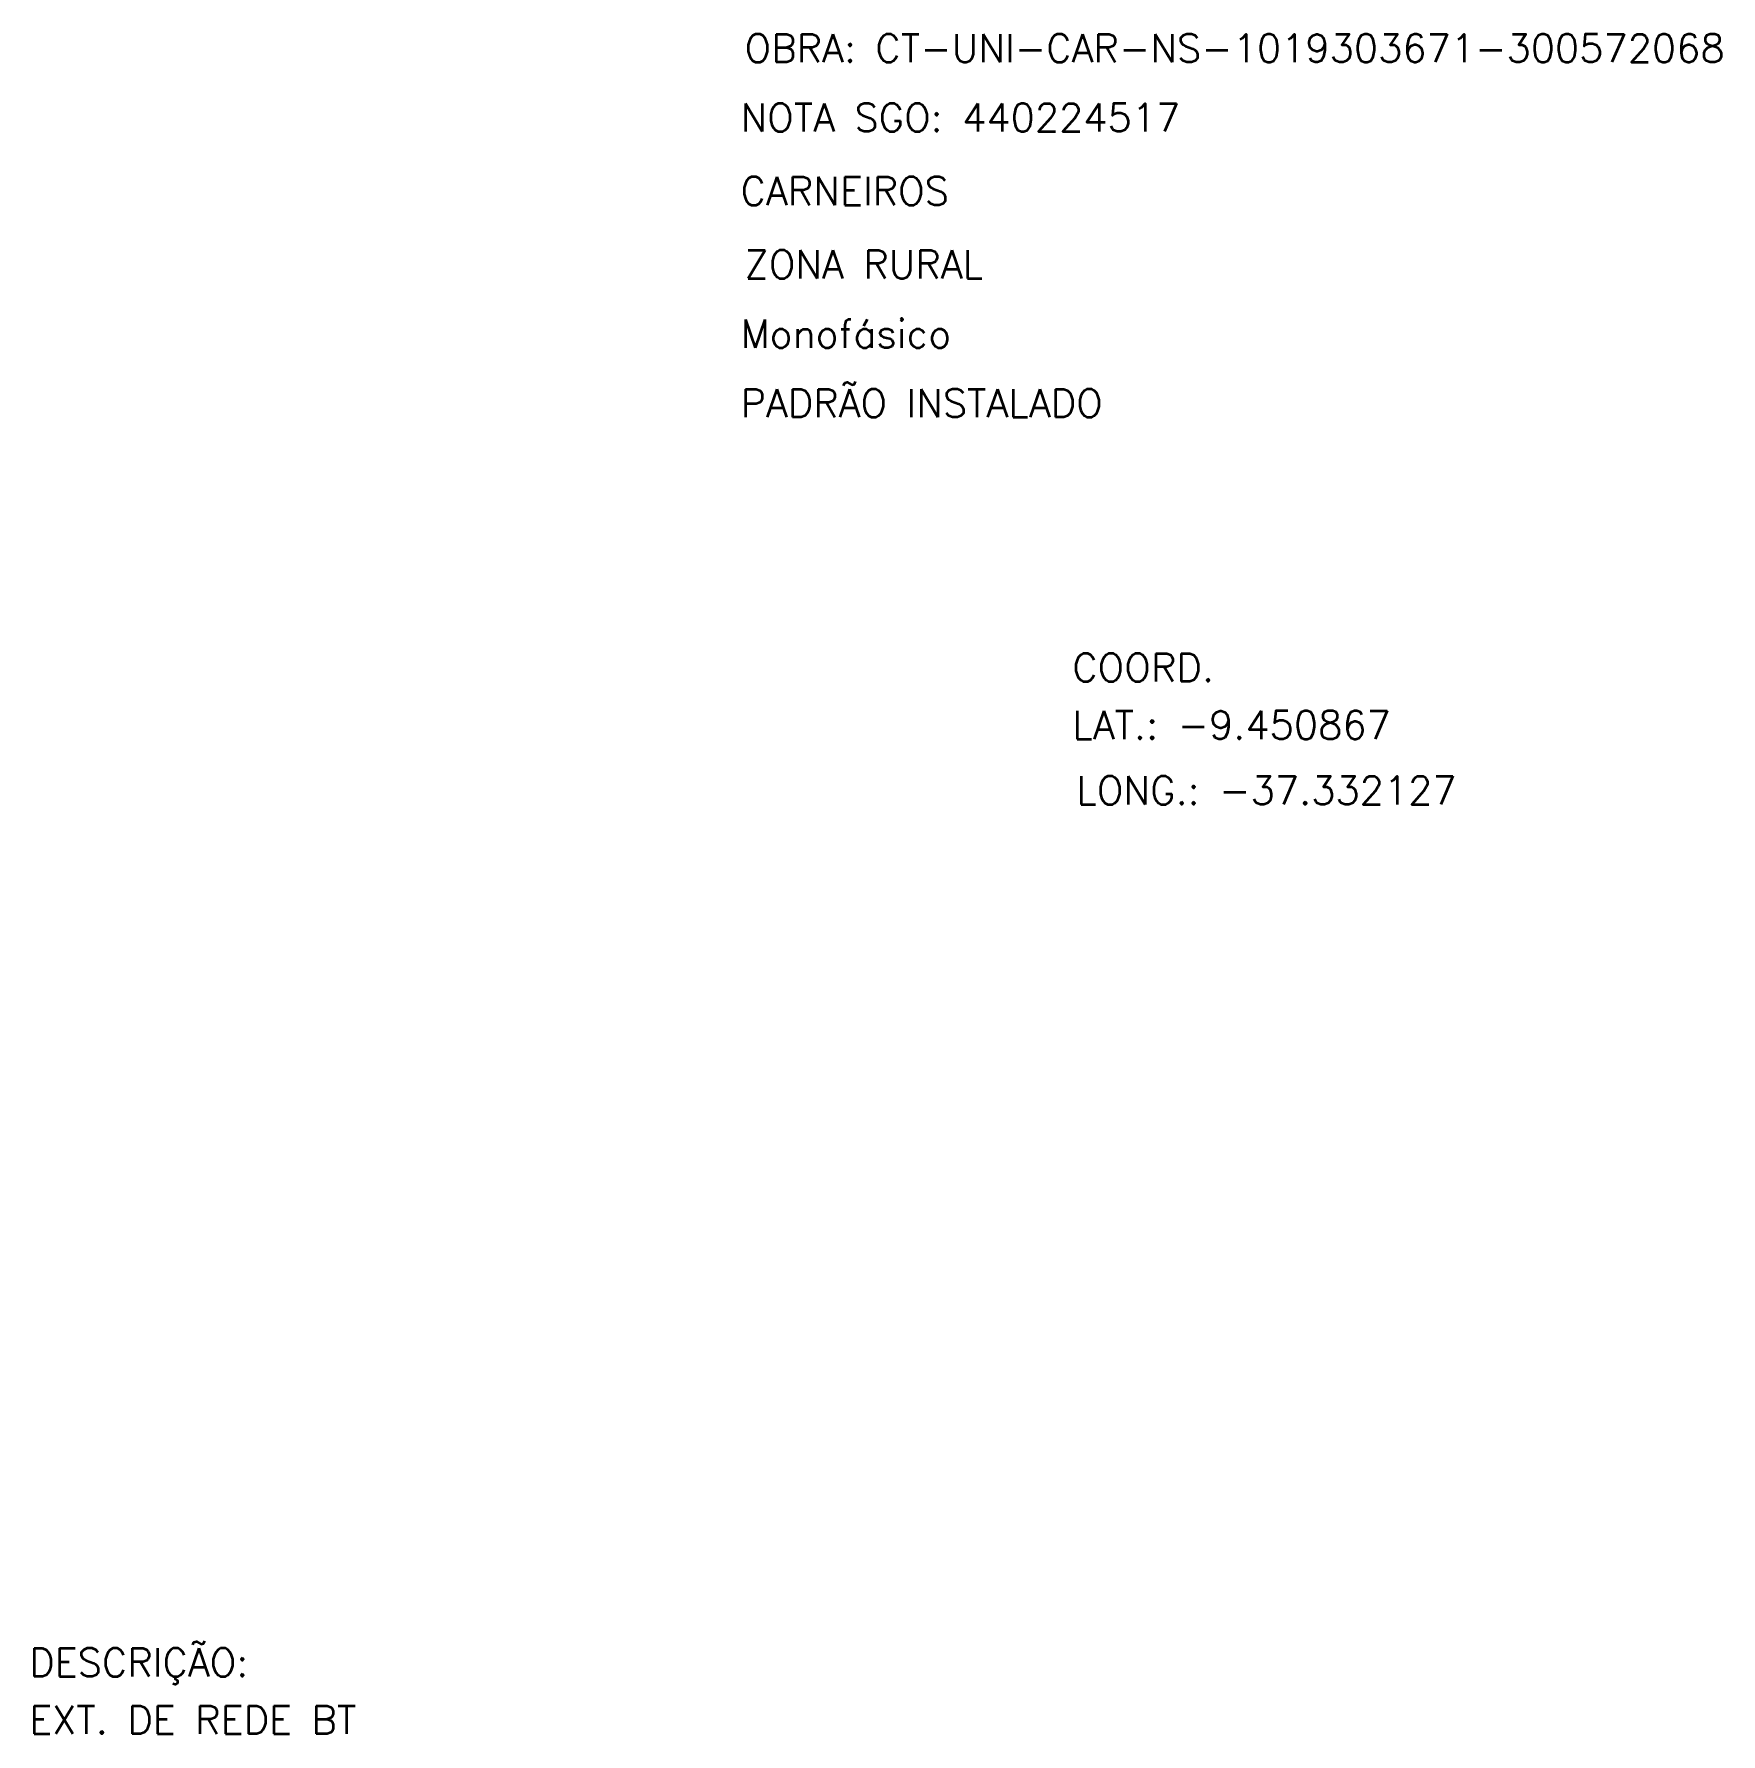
# Model space of a CAD drawing. Extents: x 936087 to 998074, y 9974195 to 10005451.
# Drawn here: x 936086.6 to 936146.2, y 10005390.7 to 10005450.9 of the extents above.
import ezdxf

# ---------------------------------------------------------------- set-up
doc = ezdxf.new("R2010")
doc.units = 0
doc.header["$LTSCALE"] = 3
doc.layers.add('TEXTO_PROJ', color=182, linetype='CONTINUOUS')
doc.styles.get("Standard").update_dxf_attribs({"font": 'ROMANS', "width": 0.8})

msp = doc.modelspace()

# ---------------------------------------------------------------- texts
at = {"layer": 'TEXTO_PROJ', "color": 5}
for s, p in [(' OBRA: CT-UNI-CAR-NS-1019303671-300572068', (936111.009, 10005449.861)), (' NOTA SGO: 440224517', (936110.867, 10005447.406)), (' CARNEIROS', (936110.867, 10005444.809)), (' ZONA RURAL', (936111.009, 10005442.212)), (' Monofásico', (936110.867, 10005439.757)), (' PADRÃO INSTALADO', (936110.867, 10005437.301)), (' COORD.', (936122.601, 10005427.949)), (' LAT.: -9.450867', (936122.601, 10005425.918)), (' LONG.: -37.332127', (936122.742, 10005423.604)), (' DESCRIÇÃO:', (936085.704, 10005392.749)), (' EXT. DE REDE BT', (936085.704, 10005390.718))]:
    msp.add_text(s, height=1, dxfattribs=at).set_placement(p)

doc.saveas('drawing.dxf')
